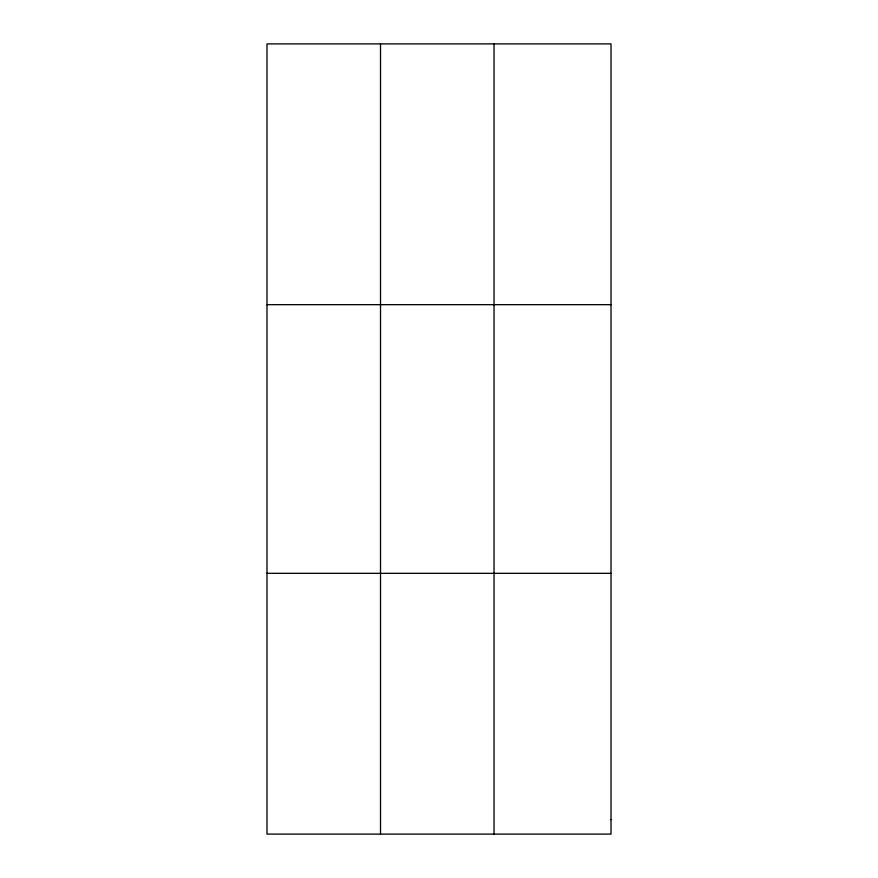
<?xml version="1.0" encoding="UTF-8"?>
<svg xmlns="http://www.w3.org/2000/svg" width="878" height="878" viewBox="0 0 878 878"><rect width="100%" height="100%" fill="white"/><g stroke="black" fill="none" stroke-linecap="round" stroke-linejoin="round"><path stroke-width="1.32" d="M266.989 304.666L611.011 304.666M266.989 573.334L611.011 573.334M494.04 43.9L494.04 834.1M380.514 43.9L380.514 834.1M611.011 819.613L611.011 834.1L266.989 834.1L266.989 43.9L611.011 43.9L611.011 819.613"/></g></svg>
